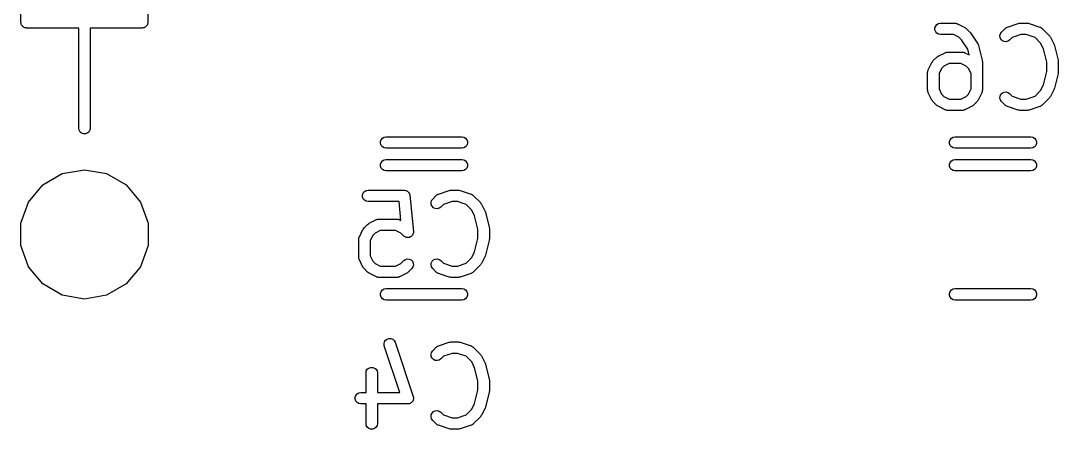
# Model space of a CAD drawing. Extents: x 17 to 274, y -105 to -6.
# Drawn here: x 127.18 to 140.86, y -29.63 to -24.25 of the extents above; entities that cross this region are included whole.
import ezdxf

# ---------------------------------------------------------------- set-up
doc = ezdxf.new("R2010")
doc.units = 0
doc.header["$MEASUREMENT"] = 0
doc.layers.add('BLACK', color=7, linetype='CONTINUOUS')

msp = doc.modelspace()

# ---------------------------------------------------------------- linework, layer by layer
at = {"layer": 'Black'}
for p, q in [((127.185, -24.2665), (127.185, -19.6945)), ((128.859, -19.6945), (128.859, -24.2665)), ((127.187, -24.273), (127.185, -24.2665)), ((127.187, -24.2795), (127.187, -24.273)), ((127.189, -24.2857), (127.187, -24.2795)), ((127.19, -24.2922), (127.189, -24.2857)), ((127.193, -24.2979), (127.19, -24.2922)), ((127.196, -24.304), (127.193, -24.2979)), ((127.2, -24.309), (127.196, -24.304)), ((127.203, -24.3147), (127.2, -24.309)), ((127.208, -24.3189), (127.203, -24.3147)), ((127.212, -24.324), (127.208, -24.3189)), ((127.218, -24.3273), (127.212, -24.324)), ((127.223, -24.3315), (127.218, -24.3273)), ((127.229, -24.3337), (127.223, -24.3315)), ((127.235, -24.337), (127.229, -24.3337)), ((127.241, -24.3381), (127.235, -24.337)), ((127.247, -24.3404), (127.241, -24.3381)), ((127.254, -24.3404), (127.247, -24.3404)), ((127.26, -24.3415), (127.254, -24.3404)), ((127.947, -24.3415), (127.26, -24.3415)), ((127.947, -25.6635), (127.947, -24.3415)), ((128.784, -24.3415), (128.097, -24.3415)), ((128.097, -24.3415), (128.097, -25.6635)), ((128.791, -24.3404), (128.784, -24.3415)), ((128.797, -24.3404), (128.791, -24.3404)), ((128.804, -24.3381), (128.797, -24.3404)), ((128.81, -24.337), (128.804, -24.3381)), ((128.816, -24.3337), (128.81, -24.337)), ((128.822, -24.3315), (128.816, -24.3337)), ((128.827, -24.3273), (128.822, -24.3315)), ((128.833, -24.324), (128.827, -24.3273)), ((128.837, -24.3189), (128.833, -24.324)), ((128.842, -24.3147), (128.837, -24.3189)), ((128.845, -24.309), (128.842, -24.3147)), ((128.849, -24.304), (128.845, -24.309)), ((128.852, -24.2979), (128.849, -24.304)), ((128.855, -24.2922), (128.852, -24.2979)), ((128.856, -24.2857), (128.855, -24.2922)), ((128.858, -24.2795), (128.856, -24.2857)), ((128.859, -24.2665), (128.858, -24.273)), ((128.858, -24.273), (128.858, -24.2795)), ((139.236, -24.3394), (139.245, -24.3149)), ((139.236, -24.3654), (139.236, -24.3394)), ((139.245, -24.3149), (139.261, -24.2949)), ((139.261, -24.2949), (139.284, -24.2819)), ((139.284, -24.2819), (139.31, -24.2774)), ((139.31, -24.2774), (139.5, -24.2774)), ((139.5, -24.2774), (139.504, -24.2781)), ((139.504, -24.2781), (139.509, -24.2779)), ((139.509, -24.2779), (139.517, -24.2804)), ((139.517, -24.2804), (139.526, -24.2819)), ((139.526, -24.2819), (139.529, -24.2841)), ((139.529, -24.2841), (139.534, -24.2853)), ((139.534, -24.2853), (139.629, -24.3329)), ((139.629, -24.3329), (139.638, -24.3401)), ((139.638, -24.3401), (139.648, -24.347)), ((140.161, -24.347), (140.165, -24.3445)), ((140.165, -24.3445), (140.168, -24.3413)), ((140.168, -24.3413), (140.175, -24.3371)), ((140.175, -24.3371), (140.183, -24.332)), ((140.183, -24.332), (140.187, -24.3309)), ((140.187, -24.3309), (140.191, -24.3288)), ((140.191, -24.3288), (140.333, -24.2812)), ((140.333, -24.2812), (140.345, -24.2795)), ((140.345, -24.2795), (140.357, -24.2774)), ((140.357, -24.2774), (140.452, -24.2774)), ((140.452, -24.2774), (140.464, -24.2795)), ((140.464, -24.2795), (140.476, -24.2812)), ((140.476, -24.2812), (140.619, -24.3288)), ((140.619, -24.3288), (140.623, -24.3309)), ((140.623, -24.3309), (140.627, -24.332)), ((140.627, -24.332), (140.634, -24.3371)), ((140.634, -24.3371), (140.642, -24.3413)), ((140.642, -24.3413), (140.645, -24.3445)), ((140.645, -24.3445), (140.648, -24.347)), ((139.245, -24.3899), (139.236, -24.3654)), ((139.261, -24.4098), (139.245, -24.3899)), ((139.284, -24.4229), (139.261, -24.4098)), ((139.31, -24.4274), (139.284, -24.4229)), ((139.482, -24.4274), (139.31, -24.4274)), ((139.551, -24.4616), (139.482, -24.4274)), ((139.585, -24.4954), (139.551, -24.4616)), ((139.648, -24.347), (139.696, -24.3946)), ((139.696, -24.3946), (139.7, -24.4007)), ((139.7, -24.4007), (139.705, -24.406)), ((139.705, -24.406), (139.8, -24.5489)), ((140.092, -24.4411), (140.099, -24.4159)), ((140.094, -24.467), (140.092, -24.4411)), ((140.105, -24.4906), (140.094, -24.467)), ((140.099, -24.4159), (140.114, -24.3946)), ((140.114, -24.3946), (140.161, -24.347)), ((140.255, -24.4656), (140.22, -24.5007)), ((140.369, -24.4274), (140.255, -24.4656)), ((140.44, -24.4274), (140.369, -24.4274)), ((140.555, -24.4656), (140.44, -24.4274)), ((140.629, -24.5397), (140.555, -24.4656)), ((140.648, -24.347), (140.744, -24.4422)), ((140.744, -24.4422), (140.75, -24.452)), ((140.75, -24.452), (140.758, -24.4617)), ((140.758, -24.4617), (140.805, -24.5569)), ((139.668, -24.6213), (139.585, -24.4954)), ((139.8, -24.5489), (139.806, -24.5606)), ((139.806, -24.5606), (139.811, -24.5723)), ((139.811, -24.5723), (139.858, -24.7628)), ((140.124, -24.5091), (140.105, -24.4906)), ((140.147, -24.5201), (140.124, -24.5091)), ((140.173, -24.5223), (140.147, -24.5201)), ((140.198, -24.5156), (140.173, -24.5223)), ((140.22, -24.5007), (140.198, -24.5156)), ((140.667, -24.6167), (140.629, -24.5397)), ((140.711, -24.7902), (140.667, -24.6167)), ((140.805, -24.5569), (140.808, -24.5648)), ((140.808, -24.5648), (140.811, -24.5723)), ((140.811, -24.5723), (140.858, -24.7628)), ((139.209, -24.7755), (139.256, -24.7279)), ((139.256, -24.7279), (139.266, -24.721)), ((139.266, -24.721), (139.276, -24.7139)), ((139.276, -24.7139), (139.371, -24.6663)), ((139.371, -24.6663), (139.375, -24.665)), ((139.375, -24.665), (139.379, -24.6629)), ((139.379, -24.6629), (139.388, -24.6613)), ((139.388, -24.6613), (139.396, -24.6588)), ((139.396, -24.6588), (139.401, -24.6591)), ((139.401, -24.6591), (139.405, -24.6583)), ((139.405, -24.6583), (139.595, -24.6583)), ((139.595, -24.6583), (139.599, -24.6591)), ((139.599, -24.6591), (139.604, -24.6588)), ((139.604, -24.6588), (139.612, -24.6613)), ((139.612, -24.6613), (139.621, -24.6629)), ((139.621, -24.6629), (139.625, -24.665)), ((139.625, -24.665), (139.629, -24.6663)), ((139.629, -24.6663), (139.687, -24.6954)), ((139.687, -24.6954), (139.668, -24.6213)), ((139.146, -24.8944), (139.147, -24.8903)), ((139.147, -24.8903), (139.195, -24.795)), ((139.195, -24.795), (139.202, -24.7854)), ((139.202, -24.7854), (139.209, -24.7755)), ((139.324, -24.873), (139.289, -24.9415)), ((139.354, -24.8426), (139.324, -24.873)), ((139.422, -24.8083), (139.354, -24.8426)), ((139.578, -24.8083), (139.422, -24.8083)), ((139.646, -24.8426), (139.578, -24.8083)), ((139.676, -24.873), (139.646, -24.8426)), ((139.711, -24.9415), (139.676, -24.873)), ((139.858, -24.7628), (139.859, -24.7719)), ((139.859, -24.7719), (139.861, -24.781)), ((139.861, -24.781), (139.861, -25.1619)), ((140.711, -24.9146), (140.711, -24.7902)), ((140.858, -24.7628), (140.859, -24.7719)), ((140.859, -24.7719), (140.861, -24.781)), ((140.861, -24.781), (140.861, -24.9238)), ((139.139, -24.9238), (139.14, -24.9196)), ((139.139, -25.1619), (139.139, -24.9238)), ((139.14, -24.9152), (139.142, -24.9068)), ((139.14, -24.9196), (139.14, -24.9152)), ((139.142, -24.9068), (139.144, -24.8982)), ((139.144, -24.8982), (139.146, -24.8944)), ((139.289, -24.9415), (139.289, -25.1442)), ((139.711, -25.1442), (139.711, -24.9415)), ((140.667, -25.0881), (140.711, -24.9146)), ((140.858, -24.942), (140.811, -25.1325)), ((140.859, -24.9328), (140.858, -24.942)), ((140.861, -24.9238), (140.859, -24.9328)), ((139.14, -25.1662), (139.139, -25.1619)), ((139.14, -25.1705), (139.14, -25.1662)), ((139.289, -25.1442), (139.324, -25.2127)), ((139.676, -25.2127), (139.711, -25.1442)), ((139.861, -25.1619), (139.86, -25.1662)), ((139.86, -25.1662), (139.86, -25.1705)), ((140.555, -25.2392), (140.629, -25.1651)), ((140.629, -25.1651), (140.667, -25.0881)), ((140.805, -25.1478), (140.758, -25.2431)), ((140.808, -25.14), (140.805, -25.1478)), ((140.811, -25.1325), (140.808, -25.14)), ((139.142, -25.1789), (139.14, -25.1705)), ((139.144, -25.1876), (139.142, -25.1789)), ((139.146, -25.1913), (139.144, -25.1876)), ((139.147, -25.1954), (139.146, -25.1913)), ((139.195, -25.2907), (139.147, -25.1954)), ((139.202, -25.3003), (139.195, -25.2907)), ((139.209, -25.3102), (139.202, -25.3003)), ((139.324, -25.2127), (139.354, -25.2431)), ((139.354, -25.2431), (139.422, -25.2774)), ((139.422, -25.2774), (139.578, -25.2774)), ((139.578, -25.2774), (139.646, -25.2431)), ((139.646, -25.2431), (139.676, -25.2127)), ((139.798, -25.3003), (139.791, -25.3102)), ((139.805, -25.2907), (139.798, -25.3003)), ((139.853, -25.1954), (139.805, -25.2907)), ((139.854, -25.1913), (139.853, -25.1954)), ((139.856, -25.1876), (139.854, -25.1913)), ((139.858, -25.1789), (139.856, -25.1876)), ((139.86, -25.1705), (139.858, -25.1789)), ((140.092, -25.2637), (140.094, -25.2377)), ((140.099, -25.2888), (140.092, -25.2637)), ((140.094, -25.2377), (140.105, -25.2141)), ((140.114, -25.3102), (140.099, -25.2888)), ((140.105, -25.2141), (140.124, -25.1957)), ((140.124, -25.1957), (140.147, -25.1847)), ((140.147, -25.1847), (140.173, -25.1824)), ((140.173, -25.1824), (140.198, -25.1892)), ((140.198, -25.1892), (140.22, -25.2041)), ((140.22, -25.2041), (140.255, -25.2392)), ((140.255, -25.2392), (140.369, -25.2774)), ((140.369, -25.2774), (140.44, -25.2774)), ((140.44, -25.2774), (140.555, -25.2392)), ((140.744, -25.2626), (140.648, -25.3578)), ((140.75, -25.2527), (140.744, -25.2626)), ((140.758, -25.2431), (140.75, -25.2527)), ((139.256, -25.3578), (139.209, -25.3102)), ((139.266, -25.3647), (139.256, -25.3578)), ((139.276, -25.3718), (139.266, -25.3647)), ((139.371, -25.4195), (139.276, -25.3718)), ((139.375, -25.4207), (139.371, -25.4195)), ((139.379, -25.4229), (139.375, -25.4207)), ((139.388, -25.4244), (139.379, -25.4229)), ((139.396, -25.4269), (139.388, -25.4244)), ((139.401, -25.4266), (139.396, -25.4269)), ((139.405, -25.4274), (139.401, -25.4266)), ((139.595, -25.4274), (139.405, -25.4274)), ((139.599, -25.4266), (139.595, -25.4274)), ((139.604, -25.4269), (139.599, -25.4266)), ((139.612, -25.4244), (139.604, -25.4269)), ((139.621, -25.4229), (139.612, -25.4244)), ((139.625, -25.4207), (139.621, -25.4229)), ((139.629, -25.4195), (139.625, -25.4207)), ((139.724, -25.3718), (139.629, -25.4195)), ((139.734, -25.3647), (139.724, -25.3718)), ((139.744, -25.3578), (139.734, -25.3647)), ((139.791, -25.3102), (139.744, -25.3578)), ((140.161, -25.3578), (140.114, -25.3102)), ((140.165, -25.3603), (140.161, -25.3578)), ((140.168, -25.3635), (140.165, -25.3603)), ((140.175, -25.3677), (140.168, -25.3635)), ((140.183, -25.3727), (140.175, -25.3677)), ((140.187, -25.3739), (140.183, -25.3727)), ((140.191, -25.3759), (140.187, -25.3739)), ((140.333, -25.4235), (140.191, -25.3759)), ((140.345, -25.4253), (140.333, -25.4235)), ((140.357, -25.4274), (140.345, -25.4253)), ((140.452, -25.4274), (140.357, -25.4274)), ((140.464, -25.4253), (140.452, -25.4274)), ((140.476, -25.4235), (140.464, -25.4253)), ((140.619, -25.3759), (140.476, -25.4235)), ((140.623, -25.3739), (140.619, -25.3759)), ((140.627, -25.3727), (140.623, -25.3739)), ((140.634, -25.3677), (140.627, -25.3727)), ((140.642, -25.3635), (140.634, -25.3677)), ((140.645, -25.3603), (140.642, -25.3635)), ((140.648, -25.3578), (140.645, -25.3603)), ((127.952, -25.6892), (127.947, -25.6635)), ((127.965, -25.7117), (127.952, -25.6892)), ((127.985, -25.7285), (127.965, -25.7117)), ((128.08, -25.7117), (128.06, -25.7285)), ((128.093, -25.6892), (128.08, -25.7117)), ((128.097, -25.6635), (128.093, -25.6892)), ((128.009, -25.7374), (127.985, -25.7285)), ((128.035, -25.7374), (128.009, -25.7374)), ((128.06, -25.7285), (128.035, -25.7374)), ((131.926, -25.837), (131.935, -25.8125)), ((131.926, -25.863), (131.926, -25.837)), ((131.935, -25.8125), (131.952, -25.7925)), ((131.952, -25.7925), (131.974, -25.7795)), ((131.974, -25.7795), (132, -25.775)), ((132, -25.775), (133, -25.775)), ((133, -25.775), (133.026, -25.7795)), ((133.026, -25.7795), (133.048, -25.7925)), ((133.048, -25.7925), (133.065, -25.8125)), ((133.065, -25.8125), (133.074, -25.837)), ((133.074, -25.837), (133.074, -25.863)), ((139.426, -25.837), (139.435, -25.8125)), ((139.426, -25.863), (139.426, -25.837)), ((139.435, -25.8125), (139.452, -25.7925)), ((139.452, -25.7925), (139.474, -25.7795)), ((139.474, -25.7795), (139.5, -25.775)), ((139.5, -25.775), (140.5, -25.775)), ((140.5, -25.775), (140.526, -25.7795)), ((140.526, -25.7795), (140.548, -25.7925)), ((140.548, -25.7925), (140.565, -25.8125)), ((140.565, -25.8125), (140.574, -25.837)), ((140.574, -25.837), (140.574, -25.863)), ((131.935, -25.8875), (131.926, -25.863)), ((131.952, -25.9075), (131.935, -25.8875)), ((131.974, -25.9205), (131.952, -25.9075)), ((132, -25.925), (131.974, -25.9205)), ((133, -25.925), (132, -25.925)), ((133.026, -25.9205), (133, -25.925)), ((133.048, -25.9075), (133.026, -25.9205)), ((133.065, -25.8875), (133.048, -25.9075)), ((133.074, -25.863), (133.065, -25.8875)), ((139.435, -25.8875), (139.426, -25.863)), ((139.452, -25.9075), (139.435, -25.8875)), ((139.474, -25.9205), (139.452, -25.9075)), ((139.5, -25.925), (139.474, -25.9205)), ((140.5, -25.925), (139.5, -25.925)), ((140.526, -25.9205), (140.5, -25.925)), ((140.548, -25.9075), (140.526, -25.9205)), ((140.565, -25.8875), (140.548, -25.9075)), ((140.574, -25.863), (140.565, -25.8875)), ((131.926, -26.137), (131.935, -26.1125)), ((131.935, -26.1125), (131.952, -26.0925)), ((131.952, -26.0925), (131.974, -26.0795)), ((131.974, -26.0795), (132, -26.075)), ((132, -26.075), (133, -26.075)), ((133, -26.075), (133.026, -26.0795)), ((133.026, -26.0795), (133.048, -26.0925)), ((133.048, -26.0925), (133.065, -26.1125)), ((133.065, -26.1125), (133.074, -26.137)), ((139.426, -26.137), (139.435, -26.1125)), ((139.435, -26.1125), (139.452, -26.0925)), ((139.452, -26.0925), (139.474, -26.0795)), ((139.474, -26.0795), (139.5, -26.075)), ((139.5, -26.075), (140.5, -26.075)), ((140.5, -26.075), (140.526, -26.0795)), ((140.526, -26.0795), (140.548, -26.0925)), ((140.548, -26.0925), (140.565, -26.1125)), ((140.565, -26.1125), (140.574, -26.137)), ((127.474, -26.4072), (127.731, -26.2591)), ((127.731, -26.2591), (128.022, -26.2076)), ((128.022, -26.2076), (128.314, -26.2591)), ((128.314, -26.2591), (128.571, -26.4072)), ((131.926, -26.163), (131.926, -26.137)), ((131.935, -26.1875), (131.926, -26.163)), ((131.952, -26.2075), (131.935, -26.1875)), ((131.974, -26.2205), (131.952, -26.2075)), ((132, -26.225), (131.974, -26.2205)), ((133, -26.225), (132, -26.225)), ((133.026, -26.2205), (133, -26.225)), ((133.048, -26.2075), (133.026, -26.2205)), ((133.065, -26.1875), (133.048, -26.2075)), ((133.074, -26.163), (133.065, -26.1875)), ((133.074, -26.137), (133.074, -26.163)), ((139.426, -26.163), (139.426, -26.137)), ((139.435, -26.1875), (139.426, -26.163)), ((139.452, -26.2075), (139.435, -26.1875)), ((139.474, -26.2205), (139.452, -26.2075)), ((139.5, -26.225), (139.474, -26.2205)), ((140.5, -26.225), (139.5, -26.225)), ((140.526, -26.2205), (140.5, -26.225)), ((140.548, -26.2075), (140.526, -26.2205)), ((140.565, -26.1875), (140.548, -26.2075)), ((140.574, -26.163), (140.565, -26.1875)), ((140.574, -26.137), (140.574, -26.163)), ((127.284, -26.6341), (127.474, -26.4072)), ((128.571, -26.4072), (128.761, -26.6341)), ((131.688, -26.5394), (131.697, -26.5149)), ((131.697, -26.5149), (131.714, -26.4949)), ((131.714, -26.4949), (131.736, -26.4819)), ((131.736, -26.4819), (131.762, -26.4774)), ((131.762, -26.4774), (132.238, -26.4774)), ((132.238, -26.4774), (132.241, -26.4779)), ((132.241, -26.4779), (132.244, -26.4776)), ((132.244, -26.4776), (132.254, -26.4801)), ((132.254, -26.4801), (132.264, -26.4819)), ((132.264, -26.4819), (132.266, -26.4833)), ((132.266, -26.4833), (132.269, -26.484)), ((132.269, -26.484), (132.277, -26.4898)), ((132.277, -26.4898), (132.286, -26.4949)), ((132.286, -26.4949), (132.288, -26.4971)), ((132.288, -26.4971), (132.29, -26.4987)), ((132.29, -26.4987), (132.296, -26.507)), ((132.296, -26.507), (132.303, -26.5149)), ((132.303, -26.5149), (132.304, -26.5175)), ((132.304, -26.5175), (132.306, -26.5198)), ((132.306, -26.5198), (132.308, -26.5297)), ((132.308, -26.5297), (132.312, -26.5394)), ((132.675, -26.5371), (132.683, -26.532)), ((132.683, -26.532), (132.687, -26.5309)), ((132.687, -26.5309), (132.691, -26.5288)), ((132.691, -26.5288), (132.833, -26.4812)), ((132.833, -26.4812), (132.845, -26.4795)), ((132.845, -26.4795), (132.857, -26.4774)), ((132.857, -26.4774), (132.952, -26.4774)), ((132.952, -26.4774), (132.964, -26.4795)), ((132.964, -26.4795), (132.976, -26.4812)), ((132.976, -26.4812), (133.119, -26.5288)), ((133.119, -26.5288), (133.123, -26.5309)), ((133.123, -26.5309), (133.127, -26.532)), ((133.127, -26.532), (133.134, -26.5371)), ((127.183, -26.9124), (127.284, -26.6341)), ((128.761, -26.6341), (128.862, -26.9124)), ((131.688, -26.5654), (131.688, -26.5394)), ((131.697, -26.5899), (131.688, -26.5654)), ((131.714, -26.6098), (131.697, -26.5899)), ((131.736, -26.6229), (131.714, -26.6098)), ((131.762, -26.6274), (131.736, -26.6229)), ((132.17, -26.6274), (131.762, -26.6274)), ((132.195, -26.8756), (132.17, -26.6274)), ((132.312, -26.5394), (132.312, -26.5422)), ((132.312, -26.5422), (132.313, -26.5449)), ((132.313, -26.5449), (132.36, -27.0211)), ((132.592, -26.6411), (132.599, -26.6159)), ((132.594, -26.667), (132.592, -26.6411)), ((132.605, -26.6906), (132.594, -26.667)), ((132.599, -26.6159), (132.614, -26.5946)), ((132.614, -26.5946), (132.661, -26.547)), ((132.661, -26.547), (132.665, -26.5445)), ((132.665, -26.5445), (132.668, -26.5413)), ((132.668, -26.5413), (132.675, -26.5371)), ((132.755, -26.6656), (132.72, -26.7007)), ((132.869, -26.6274), (132.755, -26.6656)), ((132.94, -26.6274), (132.869, -26.6274)), ((133.055, -26.6656), (132.94, -26.6274)), ((133.129, -26.7397), (133.055, -26.6656)), ((133.134, -26.5371), (133.142, -26.5413)), ((133.142, -26.5413), (133.145, -26.5445)), ((133.145, -26.5445), (133.148, -26.547)), ((133.148, -26.547), (133.244, -26.6422)), ((133.244, -26.6422), (133.25, -26.652)), ((133.25, -26.652), (133.258, -26.6617)), ((133.258, -26.6617), (133.305, -26.7569)), ((132.624, -26.7091), (132.605, -26.6906)), ((132.647, -26.7201), (132.624, -26.7091)), ((132.673, -26.7223), (132.647, -26.7201)), ((132.698, -26.7156), (132.673, -26.7223)), ((132.72, -26.7007), (132.698, -26.7156)), ((133.167, -26.8167), (133.129, -26.7397)), ((133.305, -26.7569), (133.308, -26.7648)), ((133.308, -26.7648), (133.311, -26.7723)), ((133.311, -26.7723), (133.358, -26.9628)), ((127.183, -27.2086), (127.183, -26.9124)), ((128.862, -26.9124), (128.862, -27.2086)), ((131.709, -26.9755), (131.756, -26.9279)), ((131.756, -26.9279), (131.766, -26.921)), ((131.766, -26.921), (131.776, -26.9139)), ((131.776, -26.9139), (131.871, -26.8663)), ((131.871, -26.8663), (131.875, -26.865)), ((131.875, -26.865), (131.879, -26.8629)), ((131.879, -26.8629), (131.888, -26.8613)), ((131.888, -26.8613), (131.896, -26.8588)), ((131.896, -26.8588), (131.901, -26.8591)), ((131.901, -26.8591), (131.905, -26.8583)), ((131.905, -26.8583), (132.143, -26.8583)), ((132.143, -26.8583), (132.147, -26.8591)), ((132.147, -26.8591), (132.151, -26.8588)), ((132.151, -26.8588), (132.16, -26.8613)), ((132.16, -26.8613), (132.169, -26.8629)), ((132.169, -26.8629), (132.172, -26.865)), ((132.172, -26.865), (132.176, -26.8663)), ((132.176, -26.8663), (132.195, -26.8756)), ((133.211, -26.9902), (133.167, -26.8167)), ((131.647, -27.0903), (131.695, -26.995)), ((131.695, -26.995), (131.702, -26.9854)), ((131.702, -26.9854), (131.709, -26.9755)), ((131.824, -27.073), (131.789, -27.1415)), ((131.854, -27.0426), (131.824, -27.073)), ((131.922, -27.0083), (131.854, -27.0426)), ((132.125, -27.0083), (131.922, -27.0083)), ((132.194, -27.0426), (132.125, -27.0083)), ((132.233, -27.0816), (132.194, -27.0426)), ((132.233, -27.0819), (132.233, -27.0816)), ((132.233, -27.0823), (132.233, -27.0819)), ((132.244, -27.0893), (132.233, -27.0823)), ((132.338, -27.0805), (132.329, -27.0895)), ((132.347, -27.0716), (132.338, -27.0805)), ((132.348, -27.0708), (132.347, -27.0712)), ((132.347, -27.0712), (132.347, -27.0716)), ((132.353, -27.0594), (132.348, -27.0708)), ((132.358, -27.048), (132.353, -27.0594)), ((132.359, -27.0345), (132.358, -27.0471)), ((132.358, -27.0471), (132.358, -27.0475)), ((132.358, -27.0475), (132.358, -27.048)), ((132.36, -27.022), (132.359, -27.0345)), ((132.36, -27.0211), (132.36, -27.0216)), ((132.36, -27.0216), (132.36, -27.022)), ((133.211, -27.1146), (133.211, -26.9902)), ((133.358, -26.9628), (133.359, -26.9719)), ((133.359, -26.9719), (133.361, -26.981)), ((133.361, -26.981), (133.361, -27.1238)), ((127.284, -27.487), (127.183, -27.2086)), ((128.862, -27.2086), (128.761, -27.487)), ((131.639, -27.1238), (131.64, -27.1196)), ((131.639, -27.3619), (131.639, -27.1238)), ((131.64, -27.1152), (131.642, -27.1068)), ((131.64, -27.1196), (131.64, -27.1152)), ((131.642, -27.1068), (131.644, -27.0982)), ((131.644, -27.0982), (131.646, -27.0944)), ((131.646, -27.0944), (131.647, -27.0903)), ((131.789, -27.1415), (131.789, -27.3442)), ((132.254, -27.0965), (132.244, -27.0893)), ((132.254, -27.0967), (132.254, -27.0965)), ((132.255, -27.0969), (132.254, -27.0967)), ((132.267, -27.1), (132.255, -27.0969)), ((132.279, -27.1033), (132.267, -27.1)), ((132.28, -27.1032), (132.279, -27.1033)), ((132.293, -27.1021), (132.28, -27.1034)), ((132.28, -27.1034), (132.28, -27.1032)), ((132.305, -27.101), (132.293, -27.1021)), ((132.306, -27.1008), (132.305, -27.101)), ((132.317, -27.0953), (132.306, -27.1008)), ((132.306, -27.1008), (132.306, -27.1008)), ((132.329, -27.09), (132.317, -27.0953)), ((132.329, -27.0895), (132.329, -27.0897)), ((132.329, -27.0897), (132.329, -27.09)), ((133.167, -27.2881), (133.211, -27.1146)), ((133.358, -27.142), (133.311, -27.3325)), ((133.359, -27.1328), (133.358, -27.142)), ((133.361, -27.1238), (133.359, -27.1328)), ((131.789, -27.3442), (131.824, -27.4127)), ((133.129, -27.3651), (133.167, -27.2881)), ((133.305, -27.3478), (133.258, -27.4431)), ((133.308, -27.34), (133.305, -27.3478)), ((133.311, -27.3325), (133.308, -27.34)), ((127.474, -27.7139), (127.284, -27.487)), ((128.761, -27.487), (128.571, -27.7139)), ((131.64, -27.3662), (131.639, -27.3619)), ((131.64, -27.3705), (131.64, -27.3662)), ((131.642, -27.3789), (131.64, -27.3705)), ((131.644, -27.3876), (131.642, -27.3789)), ((131.646, -27.3913), (131.644, -27.3876)), ((131.647, -27.3954), (131.646, -27.3913)), ((131.695, -27.4907), (131.647, -27.3954)), ((131.702, -27.5003), (131.695, -27.4907)), ((131.824, -27.4127), (131.854, -27.4431)), ((131.854, -27.4431), (131.922, -27.4774)), ((131.922, -27.4774), (132.125, -27.4774)), ((132.125, -27.4774), (132.194, -27.4431)), ((132.194, -27.4431), (132.233, -27.4041)), ((132.233, -27.4041), (132.254, -27.3892)), ((132.254, -27.3892), (132.279, -27.3824)), ((132.279, -27.3824), (132.305, -27.3847)), ((132.305, -27.3847), (132.329, -27.3957)), ((132.329, -27.3957), (132.347, -27.4141)), ((132.354, -27.4888), (132.339, -27.5102)), ((132.347, -27.4141), (132.358, -27.4377)), ((132.36, -27.4637), (132.354, -27.4888)), ((132.358, -27.4377), (132.36, -27.4637)), ((132.592, -27.4637), (132.594, -27.4377)), ((132.599, -27.4888), (132.592, -27.4637)), ((132.594, -27.4377), (132.605, -27.4141)), ((132.614, -27.5102), (132.599, -27.4888)), ((132.605, -27.4141), (132.624, -27.3957)), ((132.624, -27.3957), (132.647, -27.3847)), ((132.647, -27.3847), (132.673, -27.3824)), ((132.673, -27.3824), (132.698, -27.3892)), ((132.698, -27.3892), (132.72, -27.4041)), ((132.72, -27.4041), (132.755, -27.4392)), ((132.755, -27.4392), (132.869, -27.4774)), ((132.869, -27.4774), (132.94, -27.4774)), ((132.94, -27.4774), (133.055, -27.4392)), ((133.055, -27.4392), (133.129, -27.3651)), ((133.244, -27.4626), (133.148, -27.5578)), ((133.25, -27.4527), (133.244, -27.4626)), ((133.258, -27.4431), (133.25, -27.4527)), ((131.709, -27.5102), (131.702, -27.5003)), ((131.756, -27.5578), (131.709, -27.5102)), ((131.766, -27.5647), (131.756, -27.5578)), ((131.776, -27.5718), (131.766, -27.5647)), ((131.871, -27.6195), (131.776, -27.5718)), ((131.875, -27.6207), (131.871, -27.6195)), ((131.879, -27.6229), (131.875, -27.6207)), ((131.888, -27.6244), (131.879, -27.6229)), ((131.896, -27.6269), (131.888, -27.6244)), ((131.901, -27.6266), (131.896, -27.6269)), ((131.905, -27.6274), (131.901, -27.6266)), ((132.143, -27.6274), (131.905, -27.6274)), ((132.147, -27.6266), (132.143, -27.6274)), ((132.151, -27.6269), (132.147, -27.6266)), ((132.16, -27.6244), (132.151, -27.6269)), ((132.169, -27.6229), (132.16, -27.6244)), ((132.172, -27.6207), (132.169, -27.6229)), ((132.176, -27.6195), (132.172, -27.6207)), ((132.272, -27.5718), (132.176, -27.6195)), ((132.281, -27.5647), (132.272, -27.5718)), ((132.291, -27.5578), (132.281, -27.5647)), ((132.339, -27.5102), (132.291, -27.5578)), ((132.661, -27.5578), (132.614, -27.5102)), ((132.665, -27.5603), (132.661, -27.5578)), ((132.668, -27.5635), (132.665, -27.5603)), ((132.675, -27.5677), (132.668, -27.5635)), ((132.683, -27.5727), (132.675, -27.5677)), ((132.687, -27.5739), (132.683, -27.5727)), ((132.691, -27.5759), (132.687, -27.5739)), ((132.833, -27.6235), (132.691, -27.5759)), ((132.845, -27.6253), (132.833, -27.6235)), ((132.857, -27.6274), (132.845, -27.6253)), ((132.952, -27.6274), (132.857, -27.6274)), ((132.964, -27.6253), (132.952, -27.6274)), ((132.976, -27.6235), (132.964, -27.6253)), ((133.119, -27.5759), (132.976, -27.6235)), ((133.123, -27.5739), (133.119, -27.5759)), ((133.127, -27.5727), (133.123, -27.5739)), ((133.134, -27.5677), (133.127, -27.5727)), ((133.142, -27.5635), (133.134, -27.5677)), ((133.145, -27.5603), (133.142, -27.5635)), ((133.148, -27.5578), (133.145, -27.5603)), ((127.731, -27.862), (127.474, -27.7139)), ((128.571, -27.7139), (128.314, -27.862)), ((128.022, -27.9134), (127.731, -27.862)), ((128.314, -27.862), (128.022, -27.9134)), ((131.926, -27.837), (131.935, -27.8125)), ((131.926, -27.863), (131.926, -27.837)), ((131.935, -27.8875), (131.926, -27.863)), ((131.935, -27.8125), (131.952, -27.7925)), ((131.952, -27.9075), (131.935, -27.8875)), ((131.952, -27.7925), (131.974, -27.7795)), ((131.974, -27.7795), (132, -27.775)), ((132, -27.775), (133, -27.775)), ((133, -27.775), (133.026, -27.7795)), ((133.026, -27.7795), (133.048, -27.7925)), ((133.048, -27.7925), (133.065, -27.8125)), ((133.065, -27.8875), (133.048, -27.9075)), ((133.065, -27.8125), (133.074, -27.837)), ((133.074, -27.863), (133.065, -27.8875)), ((133.074, -27.837), (133.074, -27.863)), ((139.426, -27.837), (139.435, -27.8125)), ((139.426, -27.863), (139.426, -27.837)), ((139.435, -27.8875), (139.426, -27.863)), ((139.435, -27.8125), (139.452, -27.7925)), ((139.452, -27.9075), (139.435, -27.8875)), ((139.452, -27.7925), (139.474, -27.7795)), ((139.474, -27.7795), (139.5, -27.775)), ((139.5, -27.775), (140.5, -27.775)), ((140.5, -27.775), (140.526, -27.7795)), ((140.526, -27.7795), (140.548, -27.7925)), ((140.548, -27.7925), (140.565, -27.8125)), ((140.565, -27.8875), (140.548, -27.9075)), ((140.565, -27.8125), (140.574, -27.837)), ((140.574, -27.863), (140.565, -27.8875)), ((140.574, -27.837), (140.574, -27.863)), ((131.974, -27.9205), (131.952, -27.9075)), ((132, -27.925), (131.974, -27.9205)), ((133, -27.925), (132, -27.925)), ((133.026, -27.9205), (133, -27.925)), ((133.048, -27.9075), (133.026, -27.9205)), ((139.474, -27.9205), (139.452, -27.9075)), ((139.5, -27.925), (139.474, -27.9205)), ((140.5, -27.925), (139.5, -27.925)), ((140.526, -27.9205), (140.5, -27.925)), ((140.548, -27.9075), (140.526, -27.9205)), ((131.992, -28.455), (132.012, -28.4388)), ((132.012, -28.4388), (132.037, -28.4306)), ((132.037, -28.4306), (132.063, -28.4313)), ((132.063, -28.4313), (132.087, -28.4409)), ((132.087, -28.4409), (132.106, -28.4581)), ((131.973, -28.5027), (131.978, -28.4772)), ((131.976, -28.5285), (131.973, -28.5027)), ((132.182, -29.144), (131.976, -28.5285)), ((131.978, -28.4772), (131.992, -28.455)), ((132.106, -28.4581), (132.119, -28.481)), ((132.119, -28.481), (132.357, -29.1953)), ((132.614, -28.5946), (132.661, -28.547)), ((132.661, -28.547), (132.665, -28.5445)), ((132.665, -28.5445), (132.668, -28.5413)), ((132.668, -28.5413), (132.675, -28.5371)), ((132.675, -28.5371), (132.683, -28.532)), ((132.683, -28.532), (132.687, -28.5309)), ((132.687, -28.5309), (132.691, -28.5288)), ((132.691, -28.5288), (132.833, -28.4812)), ((132.833, -28.4812), (132.845, -28.4795)), ((132.845, -28.4795), (132.857, -28.4774)), ((132.857, -28.4774), (132.952, -28.4774)), ((132.952, -28.4774), (132.964, -28.4795)), ((132.964, -28.4795), (132.976, -28.4812)), ((132.976, -28.4812), (133.119, -28.5288)), ((133.119, -28.5288), (133.123, -28.5309)), ((133.123, -28.5309), (133.127, -28.532)), ((133.127, -28.532), (133.134, -28.5371)), ((133.134, -28.5371), (133.142, -28.5413)), ((133.142, -28.5413), (133.145, -28.5445)), ((133.145, -28.5445), (133.148, -28.547)), ((133.148, -28.547), (133.244, -28.6422)), ((132.592, -28.6411), (132.599, -28.6159)), ((132.594, -28.667), (132.592, -28.6411)), ((132.605, -28.6906), (132.594, -28.667)), ((132.599, -28.6159), (132.614, -28.5946)), ((132.624, -28.7091), (132.605, -28.6906)), ((132.647, -28.7201), (132.624, -28.7091)), ((132.673, -28.7223), (132.647, -28.7201)), ((132.698, -28.7156), (132.673, -28.7223)), ((132.72, -28.7007), (132.698, -28.7156)), ((132.755, -28.6656), (132.72, -28.7007)), ((132.869, -28.6274), (132.755, -28.6656)), ((132.94, -28.6274), (132.869, -28.6274)), ((133.055, -28.6656), (132.94, -28.6274)), ((133.129, -28.7397), (133.055, -28.6656)), ((133.244, -28.6422), (133.25, -28.652)), ((133.25, -28.652), (133.258, -28.6617)), ((133.258, -28.6617), (133.305, -28.7569)), ((131.735, -28.8857), (131.739, -28.8601)), ((131.739, -28.8601), (131.752, -28.8375)), ((131.752, -28.8375), (131.772, -28.8208)), ((131.772, -28.8208), (131.796, -28.8119)), ((131.796, -28.8119), (131.823, -28.8119)), ((131.823, -28.8119), (131.847, -28.8208)), ((131.847, -28.8208), (131.867, -28.8375)), ((131.867, -28.8375), (131.88, -28.8601)), ((131.88, -28.8601), (131.885, -28.8857)), ((133.167, -28.8167), (133.129, -28.7397)), ((133.211, -28.9902), (133.167, -28.8167)), ((133.305, -28.7569), (133.308, -28.7648)), ((133.308, -28.7648), (133.311, -28.7723)), ((133.311, -28.7723), (133.358, -28.9628)), ((131.735, -29.144), (131.735, -28.8857)), ((131.885, -28.8857), (131.885, -29.144)), ((133.211, -29.1146), (133.211, -28.9902)), ((133.358, -28.9628), (133.359, -28.9719)), ((133.359, -28.9719), (133.361, -28.981)), ((133.361, -28.981), (133.361, -29.1238)), ((133.167, -29.2881), (133.211, -29.1146)), ((133.359, -29.1328), (133.358, -29.142)), ((133.361, -29.1238), (133.359, -29.1328)), ((131.593, -29.206), (131.602, -29.1815)), ((131.593, -29.2321), (131.593, -29.206)), ((131.602, -29.2565), (131.593, -29.2321)), ((131.602, -29.1815), (131.618, -29.1616)), ((131.618, -29.2765), (131.602, -29.2565)), ((131.618, -29.1616), (131.641, -29.1486)), ((131.641, -29.1486), (131.667, -29.144)), ((131.667, -29.144), (131.735, -29.144)), ((131.885, -29.144), (132.182, -29.144)), ((132.342, -29.2688), (132.337, -29.2723)), ((132.346, -29.2624), (132.342, -29.2688)), ((132.351, -29.2565), (132.346, -29.2624)), ((132.353, -29.2513), (132.351, -29.2565)), ((132.355, -29.2466), (132.353, -29.2513)), ((132.357, -29.2392), (132.355, -29.2466)), ((132.357, -29.1953), (132.358, -29.2008)), ((132.36, -29.2321), (132.357, -29.2392)), ((132.358, -29.2008), (132.36, -29.206)), ((132.36, -29.206), (132.36, -29.2136)), ((132.36, -29.2136), (132.361, -29.2211)), ((132.361, -29.2211), (132.36, -29.2265)), ((132.36, -29.2265), (132.36, -29.2321)), ((133.358, -29.142), (133.311, -29.3325)), ((131.641, -29.2895), (131.618, -29.2765)), ((131.667, -29.294), (131.641, -29.2895)), ((131.735, -29.294), (131.667, -29.294)), ((131.735, -29.5524), (131.735, -29.294)), ((132.286, -29.294), (131.885, -29.294)), ((131.885, -29.294), (131.885, -29.5524)), ((132.291, -29.2931), (132.286, -29.294)), ((132.297, -29.2932), (132.291, -29.2931)), ((132.304, -29.2908), (132.297, -29.2932)), ((132.311, -29.2895), (132.304, -29.2908)), ((132.316, -29.2868), (132.311, -29.2895)), ((132.321, -29.285), (132.316, -29.2868)), ((132.327, -29.2803), (132.321, -29.285)), ((132.334, -29.2765), (132.327, -29.2803)), ((132.337, -29.2723), (132.334, -29.2765)), ((132.605, -29.4141), (132.624, -29.3957)), ((132.624, -29.3957), (132.647, -29.3847)), ((132.647, -29.3847), (132.673, -29.3824)), ((132.673, -29.3824), (132.698, -29.3892)), ((132.698, -29.3892), (132.72, -29.4041)), ((132.72, -29.4041), (132.755, -29.4392)), ((133.055, -29.4392), (133.129, -29.3651)), ((133.129, -29.3651), (133.167, -29.2881)), ((133.305, -29.3478), (133.258, -29.4431)), ((133.308, -29.34), (133.305, -29.3478)), ((133.311, -29.3325), (133.308, -29.34)), ((132.592, -29.4637), (132.594, -29.4377)), ((132.599, -29.4888), (132.592, -29.4637)), ((132.594, -29.4377), (132.605, -29.4141)), ((132.614, -29.5102), (132.599, -29.4888)), ((132.661, -29.5578), (132.614, -29.5102)), ((132.755, -29.4392), (132.869, -29.4774)), ((132.869, -29.4774), (132.94, -29.4774)), ((132.94, -29.4774), (133.055, -29.4392)), ((133.244, -29.4626), (133.148, -29.5578)), ((133.25, -29.4527), (133.244, -29.4626)), ((133.258, -29.4431), (133.25, -29.4527)), ((131.739, -29.578), (131.735, -29.5524)), ((131.752, -29.6006), (131.739, -29.578)), ((131.772, -29.6173), (131.752, -29.6006)), ((131.796, -29.6262), (131.772, -29.6173)), ((131.823, -29.6262), (131.796, -29.6262)), ((131.847, -29.6173), (131.823, -29.6262)), ((131.867, -29.6006), (131.847, -29.6173)), ((131.88, -29.578), (131.867, -29.6006)), ((131.885, -29.5524), (131.88, -29.578)), ((132.665, -29.5603), (132.661, -29.5578)), ((132.668, -29.5635), (132.665, -29.5603)), ((132.675, -29.5677), (132.668, -29.5635)), ((132.683, -29.5727), (132.675, -29.5677)), ((132.687, -29.5739), (132.683, -29.5727)), ((132.691, -29.5759), (132.687, -29.5739)), ((132.833, -29.6235), (132.691, -29.5759)), ((132.845, -29.6253), (132.833, -29.6235)), ((132.857, -29.6274), (132.845, -29.6253)), ((132.952, -29.6274), (132.857, -29.6274)), ((132.964, -29.6253), (132.952, -29.6274)), ((132.976, -29.6235), (132.964, -29.6253)), ((133.119, -29.5759), (132.976, -29.6235)), ((133.123, -29.5739), (133.119, -29.5759)), ((133.127, -29.5727), (133.123, -29.5739)), ((133.134, -29.5677), (133.127, -29.5727)), ((133.142, -29.5635), (133.134, -29.5677)), ((133.145, -29.5603), (133.142, -29.5635)), ((133.148, -29.5578), (133.145, -29.5603))]:
    msp.add_line(p, q, dxfattribs=at)

doc.saveas('drawing.dxf')
